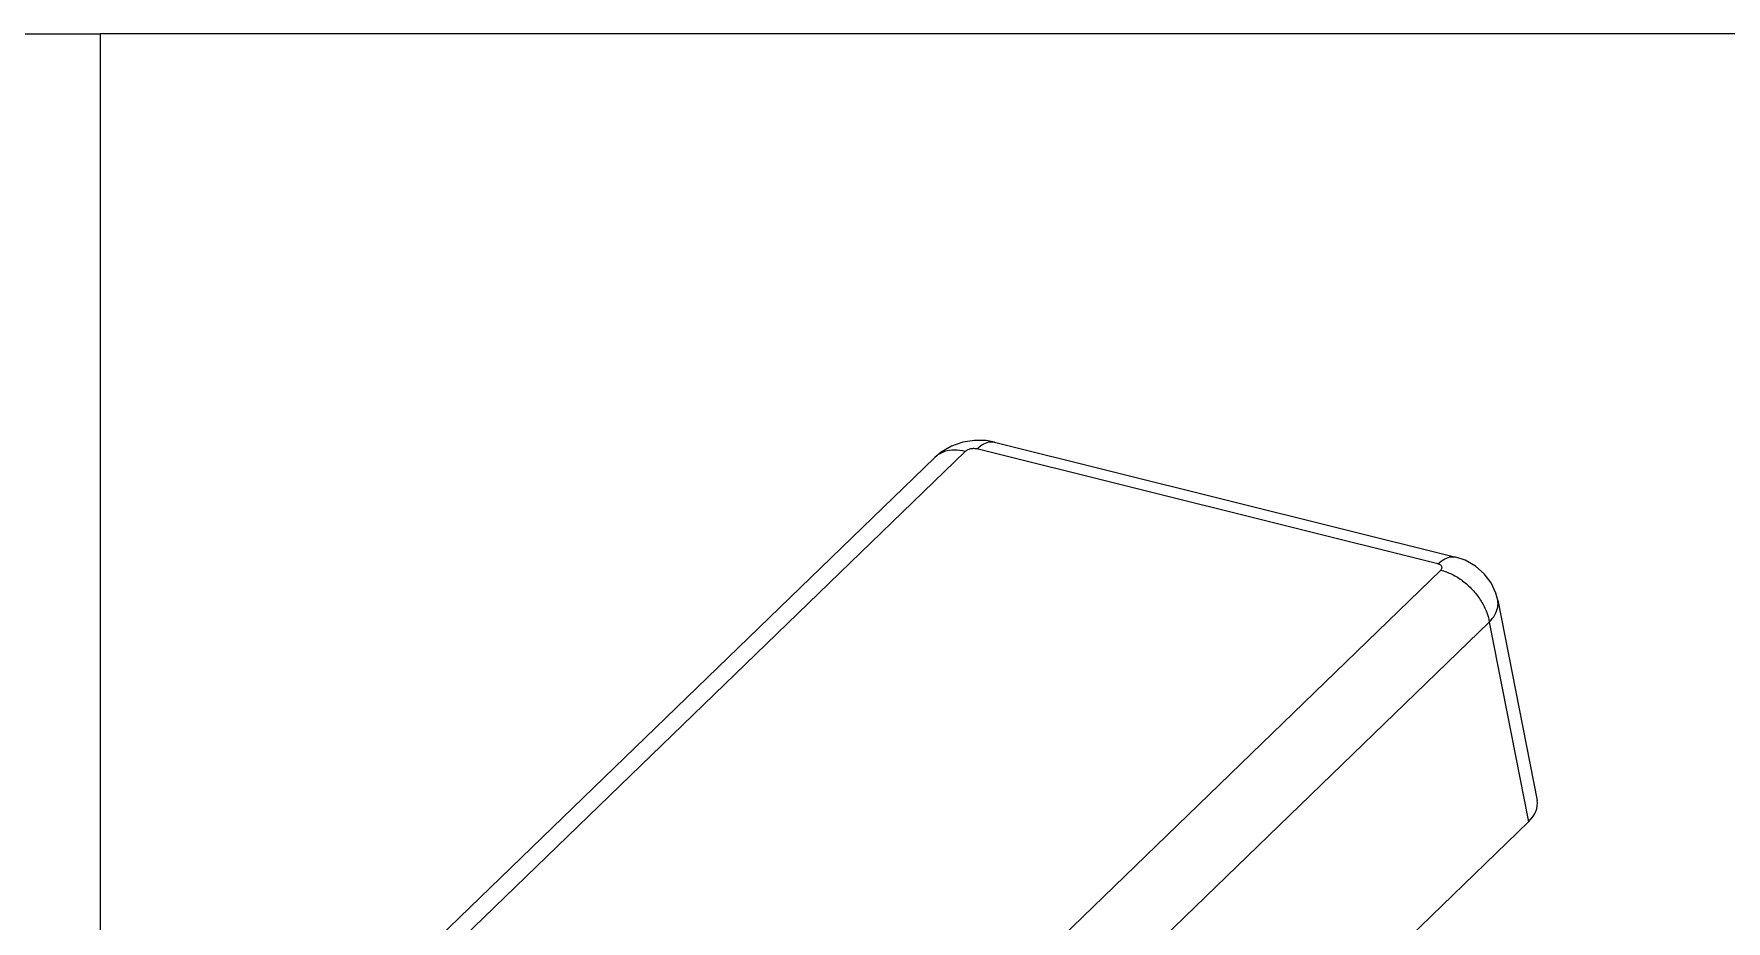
# Model space of a CAD drawing. Header units: millimetres. Extents: x 1786 to 6157, y -3574 to -1928.
# Drawn here: x 5460.8 to 5559.5, y -3333.4 to -3281.7 of the extents above; entities that cross this region are included whole.
import ezdxf

# ---------------------------------------------------------------- set-up
doc = ezdxf.new("R2010")
doc.units = ezdxf.units.MM

# ---------------------------------------------------------------- blocks, each defined once
blk = doc.blocks.new('*u57')
at = {"color": 7, "linetype": 'Continuous'}
for p, q in [((29.625, 36.797, 0), (2.729, 43.503, 0)), ((3.761, 43.904, 0), (30.658, 37.198, 0)), ((0.267, 43.003, 0), (-37.236, 6.725, 0)), ((2.045, 43.356, 0), (-35.455, 7.08, 0)), ((-7.714, 0.164, 0), (29.787, 36.439, 0)), ((33.108, 34.684, 0), (35.404, 23, 0)), ((-4.884, -2.869, 0), (32.617, 33.406, 0)), ((32.617, 33.406, 0), (34.905, 21.765, 0)), ((-3.241, -15.134, 0), (34.905, 21.765, 0))]:
    blk.add_line(p, q, dxfattribs=at)
at = {"color": 7, "linetype": 'Continuous', "elevation": 0}
for points in [[(3.761, 43.904), (3.263, 43.992), (2.587, 44.005), (1.909, 43.898), (1.255, 43.671), (0.653, 43.325), (0.267, 43.003)], [(33.109, 34.683), (33, 35.091), (32.721, 35.694), (32.32, 36.228), (31.81, 36.674), (31.203, 37.014), (30.658, 37.198)]]:
    blk.add_lwpolyline(points, dxfattribs=at)
at = {"color": 7, "linetype": 'Continuous'}
blk.add_ellipse((31.936, 22.501, 0), major_axis=(3.48, 0.426), ratio=0.537148, start_param=-0.618193, end_param=0.03889, dxfattribs=at)
for points, start_tangent, end_tangent in [([(2.045, 43.356, 0), (1.416, 43.434, 0), (0.847, 43.346, 0), (0.374, 43.097, 0), (0.267, 43.003, 0)], (-0.9703, 0.241905), (-0.718444, -0.695585)), ([(2.729, 43.503, 0), (2.629, 43.52, 0), (2.52, 43.523, 0), (2.409, 43.513, 0), (2.3, 43.49, 0), (2.2, 43.455, 0), (2.114, 43.409, 0), (2.045, 43.356, 0)], (-0.970338, 0.241754), (-0.718915, -0.695098)), ([(2.729, 43.503, 0), (3.134, 43.804, 0), (3.532, 43.923, 0), (3.761, 43.903, 0)], (0.718749, 0.69527), (0.971325, -0.237755)), ([(29.625, 36.797, 0), (30.03, 37.098, 0), (30.428, 37.218, 0), (30.657, 37.197, 0)], (0.718749, 0.695269), (0.97127, -0.23798)), ([(29.787, 36.439, 0), (29.834, 36.498, 0), (29.858, 36.559, 0), (29.857, 36.62, 0), (29.832, 36.677, 0), (29.783, 36.727, 0), (29.712, 36.768, 0), (29.625, 36.797, 0)], (0.718593, 0.695431), (-0.97026, 0.242066)), ([(29.787, 36.439, 0), (30.436, 36.199, 0), (31.063, 35.813, 0), (31.628, 35.305, 0), (32.094, 34.708, 0), (32.431, 34.062, 0), (32.617, 33.406, 0)], (0.9703, -0.241905), (0.162234, -0.986752)), ([(32.617, 33.406, 0), (32.945, 33.84, 0), (33.11, 34.283, 0), (33.109, 34.683, 0)], (0.693705, 0.72026), (-0.190234, 0.981739))]:
    blk.add_spline(points, degree=3, dxfattribs=dict(at, start_tangent=start_tangent, end_tangent=end_tangent))
blk = doc.blocks.new('*u117')
at = {"layer": 'Defpoints', "color": 2}
for points in [[(0, 135.406), (-96.818, 135.406), (-96.818, 0), (0, 0)], [(0, 135.406), (96.818, 135.406), (96.818, 0), (0, 0)]]:
    blk.add_lwpolyline(points, close=True, dxfattribs=at)
blk.add_blockref('*u57', (-48.409, 67.703))

msp = doc.modelspace()

# ---------------------------------------------------------------- block references
for p in [(5367.848, -3417.088, 0), (5561.484, -3417.088, 0)]:
    msp.add_blockref('*u117', p)

doc.saveas('drawing.dxf')
